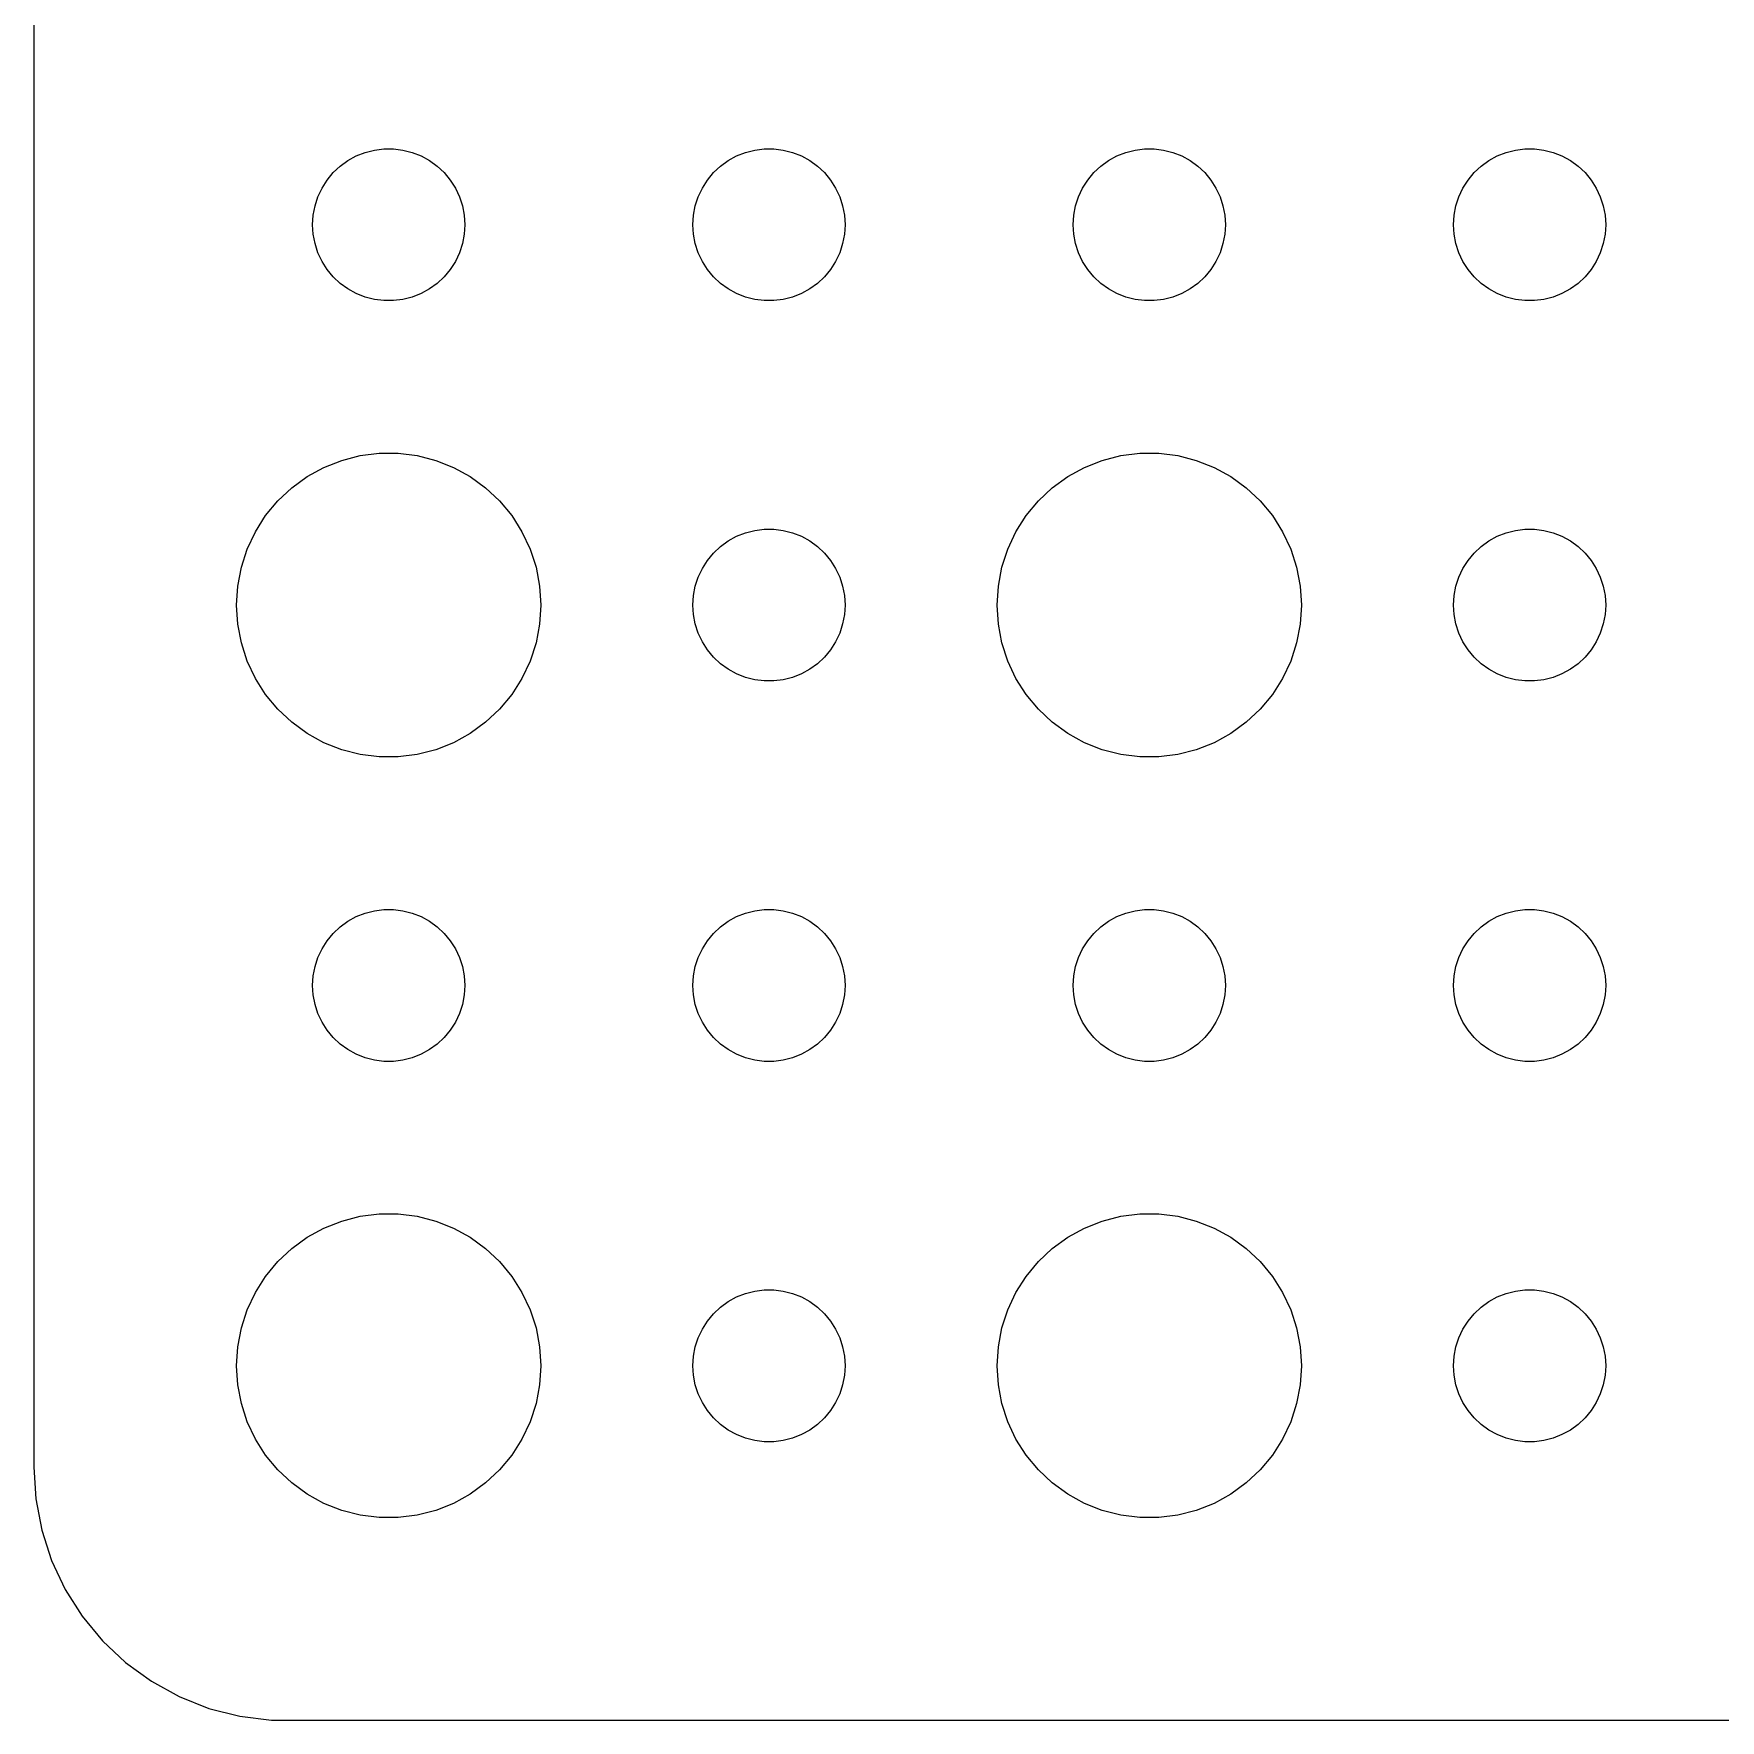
# Model space of a CAD drawing. Header units: metres. Extents: x -37 to 37, y 47 to 205.
# Drawn here: x -37 to -3.74, y 47.01 to 80.27 of the extents above; entities that cross this region are included whole.
import ezdxf

# ---------------------------------------------------------------- set-up
doc = ezdxf.new("R2010")
doc.units = ezdxf.units.M

msp = doc.modelspace()

# ---------------------------------------------------------------- linework, layer by layer
for p, q in [((-37, 116), (-37, 52)), ((-30.8037, 77.7665), (-30.6387, 77.8573)), ((-30.6387, 77.8573), (-30.4635, 77.9266)), ((-30.4635, 77.9266), (-30.2811, 77.9734)), ((-30.2811, 77.9734), (-30.0942, 77.9971)), ((-30.0942, 77.9971), (-29.9058, 77.9971)), ((-29.9058, 77.9971), (-29.7189, 77.9734)), ((-29.7189, 77.9734), (-29.5365, 77.9266)), ((-29.5365, 77.9266), (-29.3613, 77.8573)), ((-29.3613, 77.8573), (-29.1963, 77.7665)), ((-23.3037, 77.7665), (-23.1387, 77.8573)), ((-23.1387, 77.8573), (-22.9635, 77.9266)), ((-22.9635, 77.9266), (-22.7811, 77.9734)), ((-22.7811, 77.9734), (-22.5942, 77.9971)), ((-22.5942, 77.9971), (-22.4058, 77.9971)), ((-22.4058, 77.9971), (-22.2189, 77.9734)), ((-22.2189, 77.9734), (-22.0365, 77.9266)), ((-22.0365, 77.9266), (-21.8613, 77.8573)), ((-21.8613, 77.8573), (-21.6963, 77.7665)), ((-15.8037, 77.7665), (-15.6387, 77.8573)), ((-15.6387, 77.8573), (-15.4635, 77.9266)), ((-15.4635, 77.9266), (-15.2811, 77.9734)), ((-15.2811, 77.9734), (-15.0942, 77.9971)), ((-15.0942, 77.9971), (-14.9058, 77.9971)), ((-14.9058, 77.9971), (-14.7189, 77.9734)), ((-14.7189, 77.9734), (-14.5365, 77.9266)), ((-14.5365, 77.9266), (-14.3613, 77.8573)), ((-14.3613, 77.8573), (-14.1963, 77.7665)), ((-8.30373, 77.7665), (-8.13866, 77.8573)), ((-8.13866, 77.8573), (-7.96352, 77.9266)), ((-7.96352, 77.9266), (-7.78107, 77.9734)), ((-7.78107, 77.9734), (-7.59418, 77.9971)), ((-7.59418, 77.9971), (-7.40581, 77.9971)), ((-7.40581, 77.9971), (-7.21892, 77.9734)), ((-7.21892, 77.9734), (-7.03647, 77.9266)), ((-7.03647, 77.9266), (-6.86133, 77.8573)), ((-6.86133, 77.8573), (-6.69626, 77.7665)), ((-31.2135, 77.3817), (-31.0934, 77.5268)), ((-31.0934, 77.5268), (-30.9561, 77.6558)), ((-30.9561, 77.6558), (-30.8037, 77.7665)), ((-29.1963, 77.7665), (-29.0439, 77.6558)), ((-29.0439, 77.6558), (-28.9065, 77.5268)), ((-28.9065, 77.5268), (-28.7865, 77.3817)), ((-23.7135, 77.3817), (-23.5934, 77.5268)), ((-23.5934, 77.5268), (-23.4561, 77.6558)), ((-23.4561, 77.6558), (-23.3037, 77.7665)), ((-21.6963, 77.7665), (-21.5439, 77.6558)), ((-21.5439, 77.6558), (-21.4065, 77.5268)), ((-21.4065, 77.5268), (-21.2865, 77.3817)), ((-16.2135, 77.3817), (-16.0934, 77.5268)), ((-16.0934, 77.5268), (-15.9561, 77.6558)), ((-15.9561, 77.6558), (-15.8037, 77.7665)), ((-14.1963, 77.7665), (-14.0439, 77.6558)), ((-14.0439, 77.6558), (-13.9065, 77.5268)), ((-13.9065, 77.5268), (-13.7865, 77.3817)), ((-8.71352, 77.3817), (-8.59344, 77.5268)), ((-8.59344, 77.5268), (-8.45613, 77.6558)), ((-8.45613, 77.6558), (-8.30373, 77.7665)), ((-6.69626, 77.7665), (-6.54385, 77.6558)), ((-6.54385, 77.6558), (-6.40654, 77.5268)), ((-6.40654, 77.5268), (-6.28647, 77.3817)), ((-31.3947, 77.0522), (-31.3145, 77.2226)), ((-31.3145, 77.2226), (-31.2135, 77.3817)), ((-28.7865, 77.3817), (-28.6855, 77.2226)), ((-28.6855, 77.2226), (-28.6053, 77.0522)), ((-23.8947, 77.0522), (-23.8145, 77.2226)), ((-23.8145, 77.2226), (-23.7135, 77.3817)), ((-21.2865, 77.3817), (-21.1855, 77.2226)), ((-21.1855, 77.2226), (-21.1053, 77.0522)), ((-16.3947, 77.0522), (-16.3145, 77.2226)), ((-16.3145, 77.2226), (-16.2135, 77.3817)), ((-13.7865, 77.3817), (-13.6855, 77.2226)), ((-13.6855, 77.2226), (-13.6053, 77.0522)), ((-8.89465, 77.0522), (-8.81445, 77.2226)), ((-8.81445, 77.2226), (-8.71352, 77.3817)), ((-6.28647, 77.3817), (-6.18553, 77.2226)), ((-6.18553, 77.2226), (-6.10533, 77.0522)), ((-31.4882, 76.688), (-31.4529, 76.873)), ((-31.4529, 76.873), (-31.3947, 77.0522)), ((-28.6053, 77.0522), (-28.5471, 76.873)), ((-28.5471, 76.873), (-28.5118, 76.688)), ((-23.9882, 76.688), (-23.9529, 76.873)), ((-23.9529, 76.873), (-23.8947, 77.0522)), ((-21.1053, 77.0522), (-21.0471, 76.873)), ((-21.0471, 76.873), (-21.0118, 76.688)), ((-16.4882, 76.688), (-16.4529, 76.873)), ((-16.4529, 76.873), (-16.3947, 77.0522)), ((-13.6053, 77.0522), (-13.5471, 76.873)), ((-13.5471, 76.873), (-13.5118, 76.688)), ((-8.98816, 76.688), (-8.95287, 76.873)), ((-8.95287, 76.873), (-8.89465, 77.0522)), ((-6.10533, 77.0522), (-6.04712, 76.873)), ((-6.04712, 76.873), (-6.01183, 76.688)), ((-31.5, 76.5), (-31.4882, 76.688)), ((-31.4882, 76.312), (-31.5, 76.5)), ((-28.5118, 76.688), (-28.5, 76.5)), ((-28.5, 76.5), (-28.5118, 76.312)), ((-24, 76.5), (-23.9882, 76.688)), ((-23.9882, 76.312), (-24, 76.5)), ((-21.0118, 76.688), (-21, 76.5)), ((-21, 76.5), (-21.0118, 76.312)), ((-16.5, 76.5), (-16.4882, 76.688)), ((-16.4882, 76.312), (-16.5, 76.5)), ((-13.5118, 76.688), (-13.5, 76.5)), ((-13.5, 76.5), (-13.5118, 76.312)), ((-9, 76.5), (-8.98816, 76.688)), ((-8.98816, 76.312), (-9, 76.5)), ((-6.01183, 76.688), (-6, 76.5)), ((-6, 76.5), (-6.01183, 76.312)), ((-31.4529, 76.127), (-31.4882, 76.312)), ((-28.5118, 76.312), (-28.5471, 76.127)), ((-23.9529, 76.127), (-23.9882, 76.312)), ((-21.0118, 76.312), (-21.0471, 76.127)), ((-16.4529, 76.127), (-16.4882, 76.312)), ((-13.5118, 76.312), (-13.5471, 76.127)), ((-8.95287, 76.127), (-8.98816, 76.312)), ((-6.01183, 76.312), (-6.04712, 76.127)), ((-31.3947, 75.9478), (-31.4529, 76.127)), ((-31.3145, 75.7774), (-31.3947, 75.9478)), ((-28.6053, 75.9478), (-28.6855, 75.7774)), ((-28.5471, 76.127), (-28.6053, 75.9478)), ((-23.8947, 75.9478), (-23.9529, 76.127)), ((-23.8145, 75.7774), (-23.8947, 75.9478)), ((-21.1053, 75.9478), (-21.1855, 75.7774)), ((-21.0471, 76.127), (-21.1053, 75.9478)), ((-16.3947, 75.9478), (-16.4529, 76.127)), ((-16.3145, 75.7774), (-16.3947, 75.9478)), ((-13.6053, 75.9478), (-13.6855, 75.7774)), ((-13.5471, 76.127), (-13.6053, 75.9478)), ((-8.89465, 75.9478), (-8.95287, 76.127)), ((-8.81445, 75.7774), (-8.89465, 75.9478)), ((-6.10533, 75.9478), (-6.18553, 75.7774)), ((-6.04712, 76.127), (-6.10533, 75.9478)), ((-31.2135, 75.6183), (-31.3145, 75.7774)), ((-31.0934, 75.4732), (-31.2135, 75.6183)), ((-28.7865, 75.6183), (-28.9065, 75.4732)), ((-28.6855, 75.7774), (-28.7865, 75.6183)), ((-23.7135, 75.6183), (-23.8145, 75.7774)), ((-23.5934, 75.4732), (-23.7135, 75.6183)), ((-21.2865, 75.6183), (-21.4065, 75.4732)), ((-21.1855, 75.7774), (-21.2865, 75.6183)), ((-16.2135, 75.6183), (-16.3145, 75.7774)), ((-16.0934, 75.4732), (-16.2135, 75.6183)), ((-13.7865, 75.6183), (-13.9065, 75.4732)), ((-13.6855, 75.7774), (-13.7865, 75.6183)), ((-8.71352, 75.6183), (-8.81445, 75.7774)), ((-8.59344, 75.4732), (-8.71352, 75.6183)), ((-6.28647, 75.6183), (-6.40654, 75.4732)), ((-6.18553, 75.7774), (-6.28647, 75.6183)), ((-30.9561, 75.3442), (-31.0934, 75.4732)), ((-30.8037, 75.2335), (-30.9561, 75.3442)), ((-30.6387, 75.1428), (-30.8037, 75.2335)), ((-29.1963, 75.2335), (-29.3613, 75.1428)), ((-29.0439, 75.3442), (-29.1963, 75.2335)), ((-28.9065, 75.4732), (-29.0439, 75.3442)), ((-23.4561, 75.3442), (-23.5934, 75.4732)), ((-23.3037, 75.2335), (-23.4561, 75.3442)), ((-23.1387, 75.1428), (-23.3037, 75.2335)), ((-21.6963, 75.2335), (-21.8613, 75.1428)), ((-21.5439, 75.3442), (-21.6963, 75.2335)), ((-21.4065, 75.4732), (-21.5439, 75.3442)), ((-15.9561, 75.3442), (-16.0934, 75.4732)), ((-15.8037, 75.2335), (-15.9561, 75.3442)), ((-15.6387, 75.1428), (-15.8037, 75.2335)), ((-14.1963, 75.2335), (-14.3613, 75.1428)), ((-14.0439, 75.3442), (-14.1963, 75.2335)), ((-13.9065, 75.4732), (-14.0439, 75.3442)), ((-8.45613, 75.3442), (-8.59344, 75.4732)), ((-8.30373, 75.2335), (-8.45613, 75.3442)), ((-8.13866, 75.1428), (-8.30373, 75.2335)), ((-6.69626, 75.2335), (-6.86133, 75.1428)), ((-6.54385, 75.3442), (-6.69626, 75.2335)), ((-6.40654, 75.4732), (-6.54385, 75.3442)), ((-30.4635, 75.0734), (-30.6387, 75.1428)), ((-30.2811, 75.0266), (-30.4635, 75.0734)), ((-30.0942, 75.003), (-30.2811, 75.0266)), ((-29.9058, 75.003), (-30.0942, 75.003)), ((-29.7189, 75.0266), (-29.9058, 75.003)), ((-29.5365, 75.0734), (-29.7189, 75.0266)), ((-29.3613, 75.1428), (-29.5365, 75.0734)), ((-22.9635, 75.0734), (-23.1387, 75.1428)), ((-22.7811, 75.0266), (-22.9635, 75.0734)), ((-22.5942, 75.003), (-22.7811, 75.0266)), ((-22.4058, 75.003), (-22.5942, 75.003)), ((-22.2189, 75.0266), (-22.4058, 75.003)), ((-22.0365, 75.0734), (-22.2189, 75.0266)), ((-21.8613, 75.1428), (-22.0365, 75.0734)), ((-15.4635, 75.0734), (-15.6387, 75.1428)), ((-15.2811, 75.0266), (-15.4635, 75.0734)), ((-15.0942, 75.003), (-15.2811, 75.0266)), ((-14.9058, 75.003), (-15.0942, 75.003)), ((-14.7189, 75.0266), (-14.9058, 75.003)), ((-14.5365, 75.0734), (-14.7189, 75.0266)), ((-14.3613, 75.1428), (-14.5365, 75.0734)), ((-7.96352, 75.0734), (-8.13866, 75.1428)), ((-7.78107, 75.0266), (-7.96352, 75.0734)), ((-7.59418, 75.003), (-7.78107, 75.0266)), ((-7.40581, 75.003), (-7.59418, 75.003)), ((-7.21892, 75.0266), (-7.40581, 75.003)), ((-7.03647, 75.0734), (-7.21892, 75.0266)), ((-6.86133, 75.1428), (-7.03647, 75.0734)), ((-31.2773, 71.7145), (-30.927, 71.8532)), ((-30.927, 71.8532), (-30.5621, 71.9469)), ((-30.5621, 71.9469), (-30.1884, 71.9941)), ((-30.1884, 71.9941), (-29.8116, 71.9941)), ((-29.8116, 71.9941), (-29.4379, 71.9469)), ((-29.4379, 71.9469), (-29.0729, 71.8532)), ((-29.0729, 71.8532), (-28.7227, 71.7145)), ((-16.2773, 71.7145), (-15.927, 71.8532)), ((-15.927, 71.8532), (-15.5621, 71.9469)), ((-15.5621, 71.9469), (-15.1884, 71.9941)), ((-15.1884, 71.9941), (-14.8116, 71.9941)), ((-14.8116, 71.9941), (-14.4379, 71.9469)), ((-14.4379, 71.9469), (-14.0729, 71.8532)), ((-14.0729, 71.8532), (-13.7227, 71.7145)), ((-31.9123, 71.3116), (-31.6075, 71.533)), ((-31.6075, 71.533), (-31.2773, 71.7145)), ((-28.7227, 71.7145), (-28.3925, 71.533)), ((-28.3925, 71.533), (-28.0877, 71.3116)), ((-16.9123, 71.3116), (-16.6075, 71.533)), ((-16.6075, 71.533), (-16.2773, 71.7145)), ((-13.7227, 71.7145), (-13.3925, 71.533)), ((-13.3925, 71.533), (-13.0877, 71.3116)), ((-32.1869, 71.0536), (-31.9123, 71.3116)), ((-28.0877, 71.3116), (-27.8131, 71.0536)), ((-17.1869, 71.0536), (-16.9123, 71.3116)), ((-13.0877, 71.3116), (-12.8131, 71.0536)), ((-32.427, 70.7634), (-32.1869, 71.0536)), ((-27.8131, 71.0536), (-27.5729, 70.7634)), ((-17.427, 70.7634), (-17.1869, 71.0536)), ((-12.8131, 71.0536), (-12.5729, 70.7634)), ((-32.6289, 70.4453), (-32.427, 70.7634)), ((-27.5729, 70.7634), (-27.3711, 70.4453)), ((-17.6289, 70.4453), (-17.427, 70.7634)), ((-12.5729, 70.7634), (-12.3711, 70.4453)), ((-32.7893, 70.1044), (-32.6289, 70.4453)), ((-27.3711, 70.4453), (-27.2107, 70.1044)), ((-23.4561, 70.1558), (-23.3037, 70.2665)), ((-23.3037, 70.2665), (-23.1387, 70.3573)), ((-23.1387, 70.3573), (-22.9635, 70.4266)), ((-22.9635, 70.4266), (-22.7811, 70.4734)), ((-22.7811, 70.4734), (-22.5942, 70.4971)), ((-22.5942, 70.4971), (-22.4058, 70.4971)), ((-22.4058, 70.4971), (-22.2189, 70.4734)), ((-22.2189, 70.4734), (-22.0365, 70.4266)), ((-22.0365, 70.4266), (-21.8613, 70.3573)), ((-21.8613, 70.3573), (-21.6963, 70.2665)), ((-21.6963, 70.2665), (-21.5439, 70.1558)), ((-17.7893, 70.1044), (-17.6289, 70.4453)), ((-12.3711, 70.4453), (-12.2107, 70.1044)), ((-8.45613, 70.1558), (-8.30373, 70.2665)), ((-8.30373, 70.2665), (-8.13866, 70.3573)), ((-8.13866, 70.3573), (-7.96352, 70.4266)), ((-7.96352, 70.4266), (-7.78107, 70.4734)), ((-7.78107, 70.4734), (-7.59418, 70.4971)), ((-7.59418, 70.4971), (-7.40581, 70.4971)), ((-7.40581, 70.4971), (-7.21892, 70.4734)), ((-7.21892, 70.4734), (-7.03647, 70.4266)), ((-7.03647, 70.4266), (-6.86133, 70.3573)), ((-6.86133, 70.3573), (-6.69626, 70.2665)), ((-6.69626, 70.2665), (-6.54385, 70.1558)), ((-32.9057, 69.7461), (-32.7893, 70.1044)), ((-27.2107, 70.1044), (-27.0942, 69.7461)), ((-23.8145, 69.7226), (-23.7135, 69.8817)), ((-23.7135, 69.8817), (-23.5934, 70.0268)), ((-23.5934, 70.0268), (-23.4561, 70.1558)), ((-21.5439, 70.1558), (-21.4065, 70.0268)), ((-21.4065, 70.0268), (-21.2865, 69.8817)), ((-21.2865, 69.8817), (-21.1855, 69.7226)), ((-17.9057, 69.7461), (-17.7893, 70.1044)), ((-12.2107, 70.1044), (-12.0942, 69.7461)), ((-8.81445, 69.7226), (-8.71352, 69.8817)), ((-8.71352, 69.8817), (-8.59344, 70.0268)), ((-8.59344, 70.0268), (-8.45613, 70.1558)), ((-6.54385, 70.1558), (-6.40654, 70.0268)), ((-6.40654, 70.0268), (-6.28647, 69.8817)), ((-6.28647, 69.8817), (-6.18553, 69.7226)), ((-32.9763, 69.376), (-32.9057, 69.7461)), ((-27.0942, 69.7461), (-27.0237, 69.376)), ((-23.9529, 69.373), (-23.8947, 69.5522)), ((-23.8947, 69.5522), (-23.8145, 69.7226)), ((-21.1855, 69.7226), (-21.1053, 69.5522)), ((-21.1053, 69.5522), (-21.0471, 69.373)), ((-17.9763, 69.376), (-17.9057, 69.7461)), ((-12.0942, 69.7461), (-12.0237, 69.376)), ((-8.95287, 69.373), (-8.89465, 69.5522)), ((-8.89465, 69.5522), (-8.81445, 69.7226)), ((-6.18553, 69.7226), (-6.10533, 69.5522)), ((-6.10533, 69.5522), (-6.04712, 69.373)), ((-33, 69), (-32.9763, 69.376)), ((-27.0237, 69.376), (-27, 69)), ((-24, 69), (-23.9882, 69.188)), ((-23.9882, 69.188), (-23.9529, 69.373)), ((-21.0471, 69.373), (-21.0118, 69.188)), ((-21.0118, 69.188), (-21, 69)), ((-18, 69), (-17.9763, 69.376)), ((-12.0237, 69.376), (-12, 69)), ((-9, 69), (-8.98816, 69.188)), ((-8.98816, 69.188), (-8.95287, 69.373)), ((-6.04712, 69.373), (-6.01183, 69.188)), ((-6.01183, 69.188), (-6, 69)), ((-32.9763, 68.624), (-33, 69)), ((-27, 69), (-27.0237, 68.624)), ((-23.9882, 68.812), (-24, 69)), ((-21, 69), (-21.0118, 68.812)), ((-17.9763, 68.624), (-18, 69)), ((-12, 69), (-12.0237, 68.624)), ((-8.98816, 68.812), (-9, 69)), ((-6, 69), (-6.01183, 68.812)), ((-32.9057, 68.2539), (-32.9763, 68.624)), ((-27.0237, 68.624), (-27.0942, 68.2539)), ((-23.9529, 68.627), (-23.9882, 68.812)), ((-23.8947, 68.4478), (-23.9529, 68.627)), ((-21.0471, 68.627), (-21.1053, 68.4478)), ((-21.0118, 68.812), (-21.0471, 68.627)), ((-17.9057, 68.2539), (-17.9763, 68.624)), ((-12.0237, 68.624), (-12.0942, 68.2539)), ((-8.95287, 68.627), (-8.98816, 68.812)), ((-8.89465, 68.4478), (-8.95287, 68.627)), ((-6.04712, 68.627), (-6.10533, 68.4478)), ((-6.01183, 68.812), (-6.04712, 68.627)), ((-32.7893, 67.8956), (-32.9057, 68.2539)), ((-27.0942, 68.2539), (-27.2107, 67.8956)), ((-23.8145, 68.2774), (-23.8947, 68.4478)), ((-23.7135, 68.1183), (-23.8145, 68.2774)), ((-21.1855, 68.2774), (-21.2865, 68.1183)), ((-21.1053, 68.4478), (-21.1855, 68.2774)), ((-17.7893, 67.8956), (-17.9057, 68.2539)), ((-12.0942, 68.2539), (-12.2107, 67.8956)), ((-8.81445, 68.2774), (-8.89465, 68.4478)), ((-8.71352, 68.1183), (-8.81445, 68.2774)), ((-6.18553, 68.2774), (-6.28647, 68.1183)), ((-6.10533, 68.4478), (-6.18553, 68.2774)), ((-32.6289, 67.5547), (-32.7893, 67.8956)), ((-27.2107, 67.8956), (-27.3711, 67.5547)), ((-23.5934, 67.9732), (-23.7135, 68.1183)), ((-23.4561, 67.8442), (-23.5934, 67.9732)), ((-21.4065, 67.9732), (-21.5439, 67.8442)), ((-21.2865, 68.1183), (-21.4065, 67.9732)), ((-17.6289, 67.5547), (-17.7893, 67.8956)), ((-12.2107, 67.8956), (-12.3711, 67.5547)), ((-8.59344, 67.9732), (-8.71352, 68.1183)), ((-8.45613, 67.8442), (-8.59344, 67.9732)), ((-6.40654, 67.9732), (-6.54385, 67.8442)), ((-6.28647, 68.1183), (-6.40654, 67.9732)), ((-32.427, 67.2366), (-32.6289, 67.5547)), ((-27.3711, 67.5547), (-27.5729, 67.2366)), ((-23.3037, 67.7335), (-23.4561, 67.8442)), ((-23.1387, 67.6428), (-23.3037, 67.7335)), ((-22.9635, 67.5734), (-23.1387, 67.6428)), ((-22.7811, 67.5266), (-22.9635, 67.5734)), ((-22.5942, 67.503), (-22.7811, 67.5266)), ((-22.2189, 67.5266), (-22.4058, 67.503)), ((-22.0365, 67.5734), (-22.2189, 67.5266)), ((-21.8613, 67.6428), (-22.0365, 67.5734)), ((-21.6963, 67.7335), (-21.8613, 67.6428)), ((-21.5439, 67.8442), (-21.6963, 67.7335)), ((-17.427, 67.2366), (-17.6289, 67.5547)), ((-12.3711, 67.5547), (-12.5729, 67.2366)), ((-8.30373, 67.7335), (-8.45613, 67.8442)), ((-8.13866, 67.6428), (-8.30373, 67.7335)), ((-7.96352, 67.5734), (-8.13866, 67.6428)), ((-7.78107, 67.5266), (-7.96352, 67.5734)), ((-7.59418, 67.503), (-7.78107, 67.5266)), ((-7.21892, 67.5266), (-7.40581, 67.503)), ((-7.03647, 67.5734), (-7.21892, 67.5266)), ((-6.86133, 67.6428), (-7.03647, 67.5734)), ((-6.69626, 67.7335), (-6.86133, 67.6428)), ((-6.54385, 67.8442), (-6.69626, 67.7335)), ((-32.1869, 66.9464), (-32.427, 67.2366)), ((-27.5729, 67.2366), (-27.8131, 66.9464)), ((-22.4058, 67.503), (-22.5942, 67.503)), ((-17.1869, 66.9464), (-17.427, 67.2366)), ((-12.5729, 67.2366), (-12.8131, 66.9464)), ((-7.40581, 67.503), (-7.59418, 67.503)), ((-31.9123, 66.6885), (-32.1869, 66.9464)), ((-27.8131, 66.9464), (-28.0877, 66.6885)), ((-16.9123, 66.6885), (-17.1869, 66.9464)), ((-12.8131, 66.9464), (-13.0877, 66.6885)), ((-31.6075, 66.467), (-31.9123, 66.6885)), ((-28.0877, 66.6885), (-28.3925, 66.467)), ((-16.6075, 66.467), (-16.9123, 66.6885)), ((-13.0877, 66.6885), (-13.3925, 66.467)), ((-31.2773, 66.2855), (-31.6075, 66.467)), ((-30.927, 66.1468), (-31.2773, 66.2855)), ((-28.7227, 66.2855), (-29.0729, 66.1468)), ((-28.3925, 66.467), (-28.7227, 66.2855)), ((-16.2773, 66.2855), (-16.6075, 66.467)), ((-15.927, 66.1468), (-16.2773, 66.2855)), ((-13.7227, 66.2855), (-14.0729, 66.1468)), ((-13.3925, 66.467), (-13.7227, 66.2855)), ((-30.5621, 66.0531), (-30.927, 66.1468)), ((-30.1884, 66.0059), (-30.5621, 66.0531)), ((-29.8116, 66.0059), (-30.1884, 66.0059)), ((-29.4379, 66.0531), (-29.8116, 66.0059)), ((-29.0729, 66.1468), (-29.4379, 66.0531)), ((-15.5621, 66.0531), (-15.927, 66.1468)), ((-15.1884, 66.0059), (-15.5621, 66.0531)), ((-14.8116, 66.0059), (-15.1884, 66.0059)), ((-14.4379, 66.0531), (-14.8116, 66.0059)), ((-14.0729, 66.1468), (-14.4379, 66.0531)), ((-30.6387, 62.8573), (-30.4635, 62.9266)), ((-30.4635, 62.9266), (-30.2811, 62.9734)), ((-30.2811, 62.9734), (-30.0942, 62.997)), ((-30.0942, 62.997), (-29.9058, 62.997)), ((-29.9058, 62.997), (-29.7189, 62.9734)), ((-29.7189, 62.9734), (-29.5365, 62.9266)), ((-29.5365, 62.9266), (-29.3613, 62.8573)), ((-23.1387, 62.8573), (-22.9635, 62.9266)), ((-22.9635, 62.9266), (-22.7811, 62.9734)), ((-22.7811, 62.9734), (-22.5942, 62.997)), ((-22.5942, 62.997), (-22.4058, 62.997)), ((-22.4058, 62.997), (-22.2189, 62.9734)), ((-22.2189, 62.9734), (-22.0365, 62.9266)), ((-22.0365, 62.9266), (-21.8613, 62.8573)), ((-15.6387, 62.8573), (-15.4635, 62.9266)), ((-15.4635, 62.9266), (-15.2811, 62.9734)), ((-15.2811, 62.9734), (-15.0942, 62.997)), ((-15.0942, 62.997), (-14.9058, 62.997)), ((-14.9058, 62.997), (-14.7189, 62.9734)), ((-14.7189, 62.9734), (-14.5365, 62.9266)), ((-14.5365, 62.9266), (-14.3613, 62.8573)), ((-8.13866, 62.8573), (-7.96352, 62.9266)), ((-7.96352, 62.9266), (-7.78107, 62.9734)), ((-7.78107, 62.9734), (-7.59418, 62.997)), ((-7.59418, 62.997), (-7.40581, 62.997)), ((-7.40581, 62.997), (-7.21892, 62.9734)), ((-7.21892, 62.9734), (-7.03647, 62.9266)), ((-7.03647, 62.9266), (-6.86133, 62.8573)), ((-31.0934, 62.5268), (-30.9561, 62.6558)), ((-30.9561, 62.6558), (-30.8037, 62.7665)), ((-30.8037, 62.7665), (-30.6387, 62.8573)), ((-29.3613, 62.8573), (-29.1963, 62.7665)), ((-29.1963, 62.7665), (-29.0439, 62.6558)), ((-29.0439, 62.6558), (-28.9065, 62.5268)), ((-23.5934, 62.5268), (-23.4561, 62.6558)), ((-23.4561, 62.6558), (-23.3037, 62.7665)), ((-23.3037, 62.7665), (-23.1387, 62.8573)), ((-21.8613, 62.8573), (-21.6963, 62.7665)), ((-21.6963, 62.7665), (-21.5439, 62.6558)), ((-21.5439, 62.6558), (-21.4065, 62.5268)), ((-16.0934, 62.5268), (-15.9561, 62.6558)), ((-15.9561, 62.6558), (-15.8037, 62.7665)), ((-15.8037, 62.7665), (-15.6387, 62.8573)), ((-14.3613, 62.8573), (-14.1963, 62.7665)), ((-14.1963, 62.7665), (-14.0439, 62.6558)), ((-14.0439, 62.6558), (-13.9065, 62.5268)), ((-8.59344, 62.5268), (-8.45613, 62.6558)), ((-8.45613, 62.6558), (-8.30373, 62.7665)), ((-8.30373, 62.7665), (-8.13866, 62.8573)), ((-6.86133, 62.8573), (-6.69626, 62.7665)), ((-6.69626, 62.7665), (-6.54385, 62.6558)), ((-6.54385, 62.6558), (-6.40654, 62.5268)), ((-31.3947, 62.0522), (-31.3145, 62.2226)), ((-31.3145, 62.2226), (-31.2135, 62.3817)), ((-31.2135, 62.3817), (-31.0934, 62.5268)), ((-28.9065, 62.5268), (-28.7865, 62.3817)), ((-28.7865, 62.3817), (-28.6855, 62.2226)), ((-28.6855, 62.2226), (-28.6053, 62.0522)), ((-23.8947, 62.0522), (-23.8145, 62.2226)), ((-23.8145, 62.2226), (-23.7135, 62.3817)), ((-23.7135, 62.3817), (-23.5934, 62.5268)), ((-21.4065, 62.5268), (-21.2865, 62.3817)), ((-21.2865, 62.3817), (-21.1855, 62.2226)), ((-21.1855, 62.2226), (-21.1053, 62.0522)), ((-16.3947, 62.0522), (-16.3145, 62.2226)), ((-16.3145, 62.2226), (-16.2135, 62.3817)), ((-16.2135, 62.3817), (-16.0934, 62.5268)), ((-13.9065, 62.5268), (-13.7865, 62.3817)), ((-13.7865, 62.3817), (-13.6855, 62.2226)), ((-13.6855, 62.2226), (-13.6053, 62.0522)), ((-8.89465, 62.0522), (-8.81445, 62.2226)), ((-8.81445, 62.2226), (-8.71352, 62.3817)), ((-8.71352, 62.3817), (-8.59344, 62.5268)), ((-6.40654, 62.5268), (-6.28647, 62.3817)), ((-6.28647, 62.3817), (-6.18553, 62.2226)), ((-6.18553, 62.2226), (-6.10533, 62.0522)), ((-31.4882, 61.688), (-31.4529, 61.873)), ((-31.4529, 61.873), (-31.3947, 62.0522)), ((-28.6053, 62.0522), (-28.5471, 61.873)), ((-28.5471, 61.873), (-28.5118, 61.688)), ((-23.9882, 61.688), (-23.9529, 61.873)), ((-23.9529, 61.873), (-23.8947, 62.0522)), ((-21.1053, 62.0522), (-21.0471, 61.873)), ((-21.0471, 61.873), (-21.0118, 61.688)), ((-16.4882, 61.688), (-16.4529, 61.873)), ((-16.4529, 61.873), (-16.3947, 62.0522)), ((-13.6053, 62.0522), (-13.5471, 61.873)), ((-13.5471, 61.873), (-13.5118, 61.688)), ((-8.98816, 61.688), (-8.95287, 61.873)), ((-8.95287, 61.873), (-8.89465, 62.0522)), ((-6.10533, 62.0522), (-6.04712, 61.873)), ((-6.04712, 61.873), (-6.01183, 61.688)), ((-31.5, 61.5), (-31.4882, 61.688)), ((-28.5118, 61.688), (-28.5, 61.5)), ((-24, 61.5), (-23.9882, 61.688)), ((-21.0118, 61.688), (-21, 61.5)), ((-16.5, 61.5), (-16.4882, 61.688)), ((-13.5118, 61.688), (-13.5, 61.5)), ((-9, 61.5), (-8.98816, 61.688)), ((-6.01183, 61.688), (-6, 61.5)), ((-31.4882, 61.312), (-31.5, 61.5)), ((-31.4529, 61.127), (-31.4882, 61.312)), ((-28.5118, 61.312), (-28.5471, 61.127)), ((-28.5, 61.5), (-28.5118, 61.312)), ((-23.9882, 61.312), (-24, 61.5)), ((-23.9529, 61.127), (-23.9882, 61.312)), ((-21.0118, 61.312), (-21.0471, 61.127)), ((-21, 61.5), (-21.0118, 61.312)), ((-16.4882, 61.312), (-16.5, 61.5)), ((-16.4529, 61.127), (-16.4882, 61.312)), ((-13.5118, 61.312), (-13.5471, 61.127)), ((-13.5, 61.5), (-13.5118, 61.312)), ((-8.98816, 61.312), (-9, 61.5)), ((-8.95287, 61.127), (-8.98816, 61.312)), ((-6.01183, 61.312), (-6.04712, 61.127)), ((-6, 61.5), (-6.01183, 61.312)), ((-31.3947, 60.9478), (-31.4529, 61.127)), ((-31.3145, 60.7774), (-31.3947, 60.9478)), ((-28.6053, 60.9478), (-28.6855, 60.7774)), ((-28.5471, 61.127), (-28.6053, 60.9478)), ((-23.8947, 60.9478), (-23.9529, 61.127)), ((-23.8145, 60.7774), (-23.8947, 60.9478)), ((-21.1053, 60.9478), (-21.1855, 60.7774)), ((-21.0471, 61.127), (-21.1053, 60.9478)), ((-16.3947, 60.9478), (-16.4529, 61.127)), ((-16.3145, 60.7774), (-16.3947, 60.9478)), ((-13.6053, 60.9478), (-13.6855, 60.7774)), ((-13.5471, 61.127), (-13.6053, 60.9478)), ((-8.89465, 60.9478), (-8.95287, 61.127)), ((-8.81445, 60.7774), (-8.89465, 60.9478)), ((-6.10533, 60.9478), (-6.18553, 60.7774)), ((-6.04712, 61.127), (-6.10533, 60.9478)), ((-31.2135, 60.6183), (-31.3145, 60.7774)), ((-31.0934, 60.4732), (-31.2135, 60.6183)), ((-28.7865, 60.6183), (-28.9065, 60.4732)), ((-28.6855, 60.7774), (-28.7865, 60.6183)), ((-23.7135, 60.6183), (-23.8145, 60.7774)), ((-23.5934, 60.4732), (-23.7135, 60.6183)), ((-21.2865, 60.6183), (-21.4065, 60.4732)), ((-21.1855, 60.7774), (-21.2865, 60.6183)), ((-16.2135, 60.6183), (-16.3145, 60.7774)), ((-16.0934, 60.4732), (-16.2135, 60.6183)), ((-13.7865, 60.6183), (-13.9065, 60.4732)), ((-13.6855, 60.7774), (-13.7865, 60.6183)), ((-8.71352, 60.6183), (-8.81445, 60.7774)), ((-8.59344, 60.4732), (-8.71352, 60.6183)), ((-6.28647, 60.6183), (-6.40654, 60.4732)), ((-6.18553, 60.7774), (-6.28647, 60.6183)), ((-30.9561, 60.3442), (-31.0934, 60.4732)), ((-30.8037, 60.2335), (-30.9561, 60.3442)), ((-30.6387, 60.1428), (-30.8037, 60.2335)), ((-29.1963, 60.2335), (-29.3613, 60.1428)), ((-29.0439, 60.3442), (-29.1963, 60.2335)), ((-28.9065, 60.4732), (-29.0439, 60.3442)), ((-23.4561, 60.3442), (-23.5934, 60.4732)), ((-23.3037, 60.2335), (-23.4561, 60.3442)), ((-23.1387, 60.1428), (-23.3037, 60.2335)), ((-21.6963, 60.2335), (-21.8613, 60.1428)), ((-21.5439, 60.3442), (-21.6963, 60.2335)), ((-21.4065, 60.4732), (-21.5439, 60.3442)), ((-15.9561, 60.3442), (-16.0934, 60.4732)), ((-15.8037, 60.2335), (-15.9561, 60.3442)), ((-15.6387, 60.1428), (-15.8037, 60.2335)), ((-14.1963, 60.2335), (-14.3613, 60.1428)), ((-14.0439, 60.3442), (-14.1963, 60.2335)), ((-13.9065, 60.4732), (-14.0439, 60.3442)), ((-8.45613, 60.3442), (-8.59344, 60.4732)), ((-8.30373, 60.2335), (-8.45613, 60.3442)), ((-8.13866, 60.1428), (-8.30373, 60.2335)), ((-6.69626, 60.2335), (-6.86133, 60.1428)), ((-6.54385, 60.3442), (-6.69626, 60.2335)), ((-6.40654, 60.4732), (-6.54385, 60.3442)), ((-30.4635, 60.0734), (-30.6387, 60.1428)), ((-30.2811, 60.0266), (-30.4635, 60.0734)), ((-30.0942, 60.003), (-30.2811, 60.0266)), ((-29.9058, 60.003), (-30.0942, 60.003)), ((-29.7189, 60.0266), (-29.9058, 60.003)), ((-29.5365, 60.0734), (-29.7189, 60.0266)), ((-29.3613, 60.1428), (-29.5365, 60.0734)), ((-22.9635, 60.0734), (-23.1387, 60.1428)), ((-22.7811, 60.0266), (-22.9635, 60.0734)), ((-22.5942, 60.003), (-22.7811, 60.0266)), ((-22.4058, 60.003), (-22.5942, 60.003)), ((-22.2189, 60.0266), (-22.4058, 60.003)), ((-22.0365, 60.0734), (-22.2189, 60.0266)), ((-21.8613, 60.1428), (-22.0365, 60.0734)), ((-15.4635, 60.0734), (-15.6387, 60.1428)), ((-15.2811, 60.0266), (-15.4635, 60.0734)), ((-15.0942, 60.003), (-15.2811, 60.0266)), ((-14.9058, 60.003), (-15.0942, 60.003)), ((-14.7189, 60.0266), (-14.9058, 60.003)), ((-14.5365, 60.0734), (-14.7189, 60.0266)), ((-14.3613, 60.1428), (-14.5365, 60.0734)), ((-7.96352, 60.0734), (-8.13866, 60.1428)), ((-7.78107, 60.0266), (-7.96352, 60.0734)), ((-7.59418, 60.003), (-7.78107, 60.0266)), ((-7.40581, 60.003), (-7.59418, 60.003)), ((-7.21892, 60.0266), (-7.40581, 60.003)), ((-7.03647, 60.0734), (-7.21892, 60.0266)), ((-6.86133, 60.1428), (-7.03647, 60.0734)), ((-30.927, 56.8532), (-30.5621, 56.9469)), ((-30.5621, 56.9469), (-30.1884, 56.9941)), ((-30.1884, 56.9941), (-29.8116, 56.9941)), ((-29.8116, 56.9941), (-29.4379, 56.9469)), ((-29.4379, 56.9469), (-29.0729, 56.8532)), ((-15.927, 56.8532), (-15.5621, 56.9469)), ((-15.5621, 56.9469), (-15.1884, 56.9941)), ((-15.1884, 56.9941), (-14.8116, 56.9941)), ((-14.8116, 56.9941), (-14.4379, 56.9469)), ((-14.4379, 56.9469), (-14.0729, 56.8532)), ((-31.6075, 56.533), (-31.2773, 56.7145)), ((-31.2773, 56.7145), (-30.927, 56.8532)), ((-29.0729, 56.8532), (-28.7227, 56.7145)), ((-28.7227, 56.7145), (-28.3925, 56.533)), ((-16.6075, 56.533), (-16.2773, 56.7145)), ((-16.2773, 56.7145), (-15.927, 56.8532)), ((-14.0729, 56.8532), (-13.7227, 56.7145)), ((-13.7227, 56.7145), (-13.3925, 56.533)), ((-32.1869, 56.0536), (-31.9123, 56.3116)), ((-31.9123, 56.3116), (-31.6075, 56.533)), ((-28.3925, 56.533), (-28.0877, 56.3116)), ((-28.0877, 56.3116), (-27.8131, 56.0536)), ((-17.1869, 56.0536), (-16.9123, 56.3116)), ((-16.9123, 56.3116), (-16.6075, 56.533)), ((-13.3925, 56.533), (-13.0877, 56.3116)), ((-13.0877, 56.3116), (-12.8131, 56.0536)), ((-32.427, 55.7634), (-32.1869, 56.0536)), ((-27.8131, 56.0536), (-27.5729, 55.7634)), ((-17.427, 55.7634), (-17.1869, 56.0536)), ((-12.8131, 56.0536), (-12.5729, 55.7634)), ((-32.6289, 55.4453), (-32.427, 55.7634)), ((-27.5729, 55.7634), (-27.3711, 55.4453)), ((-17.6289, 55.4453), (-17.427, 55.7634)), ((-12.5729, 55.7634), (-12.3711, 55.4453)), ((-32.7893, 55.1044), (-32.6289, 55.4453)), ((-27.3711, 55.4453), (-27.2107, 55.1044)), ((-23.4561, 55.1558), (-23.3037, 55.2665)), ((-23.3037, 55.2665), (-23.1387, 55.3573)), ((-23.1387, 55.3573), (-22.9635, 55.4266)), ((-22.9635, 55.4266), (-22.7811, 55.4734)), ((-22.7811, 55.4734), (-22.5942, 55.497)), ((-22.5942, 55.497), (-22.4058, 55.497)), ((-22.4058, 55.497), (-22.2189, 55.4734)), ((-22.2189, 55.4734), (-22.0365, 55.4266)), ((-22.0365, 55.4266), (-21.8613, 55.3573)), ((-21.8613, 55.3573), (-21.6963, 55.2665)), ((-21.6963, 55.2665), (-21.5439, 55.1558)), ((-17.7893, 55.1044), (-17.6289, 55.4453)), ((-12.3711, 55.4453), (-12.2107, 55.1044)), ((-8.45613, 55.1558), (-8.30373, 55.2665)), ((-8.30373, 55.2665), (-8.13866, 55.3573)), ((-8.13866, 55.3573), (-7.96352, 55.4266)), ((-7.96352, 55.4266), (-7.78107, 55.4734)), ((-7.78107, 55.4734), (-7.59418, 55.497)), ((-7.59418, 55.497), (-7.40581, 55.497)), ((-7.40581, 55.497), (-7.21892, 55.4734)), ((-7.21892, 55.4734), (-7.03647, 55.4266)), ((-7.03647, 55.4266), (-6.86133, 55.3573)), ((-6.86133, 55.3573), (-6.69626, 55.2665)), ((-6.69626, 55.2665), (-6.54385, 55.1558)), ((-32.9057, 54.7461), (-32.7893, 55.1044)), ((-27.2107, 55.1044), (-27.0942, 54.7461)), ((-23.8145, 54.7226), (-23.7135, 54.8817)), ((-23.7135, 54.8817), (-23.5934, 55.0268)), ((-23.5934, 55.0268), (-23.4561, 55.1558)), ((-21.5439, 55.1558), (-21.4065, 55.0268)), ((-21.4065, 55.0268), (-21.2865, 54.8817)), ((-21.2865, 54.8817), (-21.1855, 54.7226)), ((-17.9057, 54.7461), (-17.7893, 55.1044)), ((-12.2107, 55.1044), (-12.0942, 54.7461)), ((-8.81445, 54.7226), (-8.71352, 54.8817)), ((-8.71352, 54.8817), (-8.59344, 55.0268)), ((-8.59344, 55.0268), (-8.45613, 55.1558)), ((-6.54385, 55.1558), (-6.40654, 55.0268)), ((-6.40654, 55.0268), (-6.28647, 54.8817)), ((-6.28647, 54.8817), (-6.18553, 54.7226)), ((-32.9763, 54.376), (-32.9057, 54.7461)), ((-27.0942, 54.7461), (-27.0237, 54.376)), ((-23.9529, 54.373), (-23.8947, 54.5522)), ((-23.8947, 54.5522), (-23.8145, 54.7226)), ((-21.1855, 54.7226), (-21.1053, 54.5522)), ((-21.1053, 54.5522), (-21.0471, 54.373)), ((-17.9763, 54.376), (-17.9057, 54.7461)), ((-12.0942, 54.7461), (-12.0237, 54.376)), ((-8.95287, 54.373), (-8.89465, 54.5522)), ((-8.89465, 54.5522), (-8.81445, 54.7226)), ((-6.18553, 54.7226), (-6.10533, 54.5522)), ((-6.10533, 54.5522), (-6.04712, 54.373)), ((-33, 54), (-32.9763, 54.376)), ((-27.0237, 54.376), (-27, 54)), ((-23.9882, 54.188), (-23.9529, 54.373)), ((-21.0471, 54.373), (-21.0118, 54.188)), ((-18, 54), (-17.9763, 54.376)), ((-12.0237, 54.376), (-12, 54)), ((-8.98816, 54.188), (-8.95287, 54.373)), ((-6.04712, 54.373), (-6.01183, 54.188)), ((-32.9763, 53.624), (-33, 54)), ((-27, 54), (-27.0237, 53.624)), ((-24, 54), (-23.9882, 54.188)), ((-23.9882, 53.812), (-24, 54)), ((-21.0118, 54.188), (-21, 54)), ((-21, 54), (-21.0118, 53.812)), ((-17.9763, 53.624), (-18, 54)), ((-12, 54), (-12.0237, 53.624)), ((-9, 54), (-8.98816, 54.188)), ((-8.98816, 53.812), (-9, 54)), ((-6.01183, 54.188), (-6, 54)), ((-6, 54), (-6.01183, 53.812)), ((-32.9057, 53.2539), (-32.9763, 53.624)), ((-27.0237, 53.624), (-27.0942, 53.2539)), ((-23.9529, 53.627), (-23.9882, 53.812)), ((-23.8947, 53.4478), (-23.9529, 53.627)), ((-21.0471, 53.627), (-21.1053, 53.4478)), ((-21.0118, 53.812), (-21.0471, 53.627)), ((-17.9057, 53.2539), (-17.9763, 53.624)), ((-12.0237, 53.624), (-12.0942, 53.2539)), ((-8.95287, 53.627), (-8.98816, 53.812)), ((-8.89465, 53.4478), (-8.95287, 53.627)), ((-6.04712, 53.627), (-6.10533, 53.4478)), ((-6.01183, 53.812), (-6.04712, 53.627)), ((-32.7893, 52.8956), (-32.9057, 53.2539)), ((-27.0942, 53.2539), (-27.2107, 52.8956)), ((-23.8145, 53.2774), (-23.8947, 53.4478)), ((-23.7135, 53.1183), (-23.8145, 53.2774)), ((-21.1855, 53.2774), (-21.2865, 53.1183)), ((-21.1053, 53.4478), (-21.1855, 53.2774)), ((-17.7893, 52.8956), (-17.9057, 53.2539)), ((-12.0942, 53.2539), (-12.2107, 52.8956)), ((-8.81445, 53.2774), (-8.89465, 53.4478)), ((-8.71352, 53.1183), (-8.81445, 53.2774)), ((-6.18553, 53.2774), (-6.28647, 53.1183)), ((-6.10533, 53.4478), (-6.18553, 53.2774)), ((-32.6289, 52.5547), (-32.7893, 52.8956)), ((-27.2107, 52.8956), (-27.3711, 52.5547)), ((-23.5934, 52.9732), (-23.7135, 53.1183)), ((-23.4561, 52.8442), (-23.5934, 52.9732)), ((-21.4065, 52.9732), (-21.5439, 52.8442)), ((-21.2865, 53.1183), (-21.4065, 52.9732)), ((-17.6289, 52.5547), (-17.7893, 52.8956)), ((-12.2107, 52.8956), (-12.3711, 52.5547)), ((-8.59344, 52.9732), (-8.71352, 53.1183)), ((-8.45613, 52.8442), (-8.59344, 52.9732)), ((-6.40654, 52.9732), (-6.54385, 52.8442)), ((-6.28647, 53.1183), (-6.40654, 52.9732)), ((-32.427, 52.2366), (-32.6289, 52.5547)), ((-27.3711, 52.5547), (-27.5729, 52.2366)), ((-23.3037, 52.7335), (-23.4561, 52.8442)), ((-23.1387, 52.6428), (-23.3037, 52.7335)), ((-22.9635, 52.5734), (-23.1387, 52.6428)), ((-22.7811, 52.5266), (-22.9635, 52.5734)), ((-22.0365, 52.5734), (-22.2189, 52.5266)), ((-21.8613, 52.6428), (-22.0365, 52.5734)), ((-21.6963, 52.7335), (-21.8613, 52.6428)), ((-21.5439, 52.8442), (-21.6963, 52.7335)), ((-17.427, 52.2366), (-17.6289, 52.5547)), ((-12.3711, 52.5547), (-12.5729, 52.2366)), ((-8.30373, 52.7335), (-8.45613, 52.8442)), ((-8.13866, 52.6428), (-8.30373, 52.7335)), ((-7.96352, 52.5734), (-8.13866, 52.6428)), ((-7.78107, 52.5266), (-7.96352, 52.5734)), ((-7.03647, 52.5734), (-7.21892, 52.5266)), ((-6.86133, 52.6428), (-7.03647, 52.5734)), ((-6.69626, 52.7335), (-6.86133, 52.6428)), ((-6.54385, 52.8442), (-6.69626, 52.7335)), ((-32.1869, 51.9464), (-32.427, 52.2366)), ((-27.5729, 52.2366), (-27.8131, 51.9464)), ((-22.5942, 52.503), (-22.7811, 52.5266)), ((-22.4058, 52.503), (-22.5942, 52.503)), ((-22.2189, 52.5266), (-22.4058, 52.503)), ((-17.1869, 51.9464), (-17.427, 52.2366)), ((-12.5729, 52.2366), (-12.8131, 51.9464)), ((-7.59418, 52.503), (-7.78107, 52.5266)), ((-7.40581, 52.503), (-7.59418, 52.503)), ((-7.21892, 52.5266), (-7.40581, 52.503)), ((-37, 52), (-36.9606, 51.3733)), ((-31.9123, 51.6885), (-32.1869, 51.9464)), ((-27.8131, 51.9464), (-28.0877, 51.6885)), ((-16.9123, 51.6885), (-17.1869, 51.9464)), ((-12.8131, 51.9464), (-13.0877, 51.6885)), ((-31.6075, 51.467), (-31.9123, 51.6885)), ((-28.0877, 51.6885), (-28.3925, 51.467)), ((-16.6075, 51.467), (-16.9123, 51.6885)), ((-13.0877, 51.6885), (-13.3925, 51.467)), ((-36.9606, 51.3733), (-36.8429, 50.7566)), ((-31.2773, 51.2855), (-31.6075, 51.467)), ((-30.927, 51.1468), (-31.2773, 51.2855)), ((-28.7227, 51.2855), (-29.0729, 51.1468)), ((-28.3925, 51.467), (-28.7227, 51.2855)), ((-16.2773, 51.2855), (-16.6075, 51.467)), ((-15.927, 51.1468), (-16.2773, 51.2855)), ((-13.7227, 51.2855), (-14.0729, 51.1468)), ((-13.3925, 51.467), (-13.7227, 51.2855)), ((-30.5621, 51.0531), (-30.927, 51.1468)), ((-30.1884, 51.0059), (-30.5621, 51.0531)), ((-29.8116, 51.0059), (-30.1884, 51.0059)), ((-29.4379, 51.0531), (-29.8116, 51.0059)), ((-29.0729, 51.1468), (-29.4379, 51.0531)), ((-15.5621, 51.0531), (-15.927, 51.1468)), ((-15.1884, 51.0059), (-15.5621, 51.0531)), ((-14.8116, 51.0059), (-15.1884, 51.0059)), ((-14.4379, 51.0531), (-14.8116, 51.0059)), ((-14.0729, 51.1468), (-14.4379, 51.0531)), ((-36.8429, 50.7566), (-36.6489, 50.1594)), ((-36.6489, 50.1594), (-36.3815, 49.5912)), ((-36.3815, 49.5912), (-36.0451, 49.0611)), ((-36.0451, 49.0611), (-35.6448, 48.5773)), ((-35.6448, 48.5773), (-35.1871, 48.1474)), ((-35.1871, 48.1474), (-34.6791, 47.7784)), ((-34.6791, 47.7784), (-34.1289, 47.4759)), ((-34.1289, 47.4759), (-33.5451, 47.2447)), ((-33.5451, 47.2447), (-32.9369, 47.0886)), ((-32.9369, 47.0886), (-32.3139, 47.0099)), ((-32.3139, 47.0099), (32.3139, 47.0099))]:
    msp.add_line(p, q)

doc.saveas('drawing.dxf')
